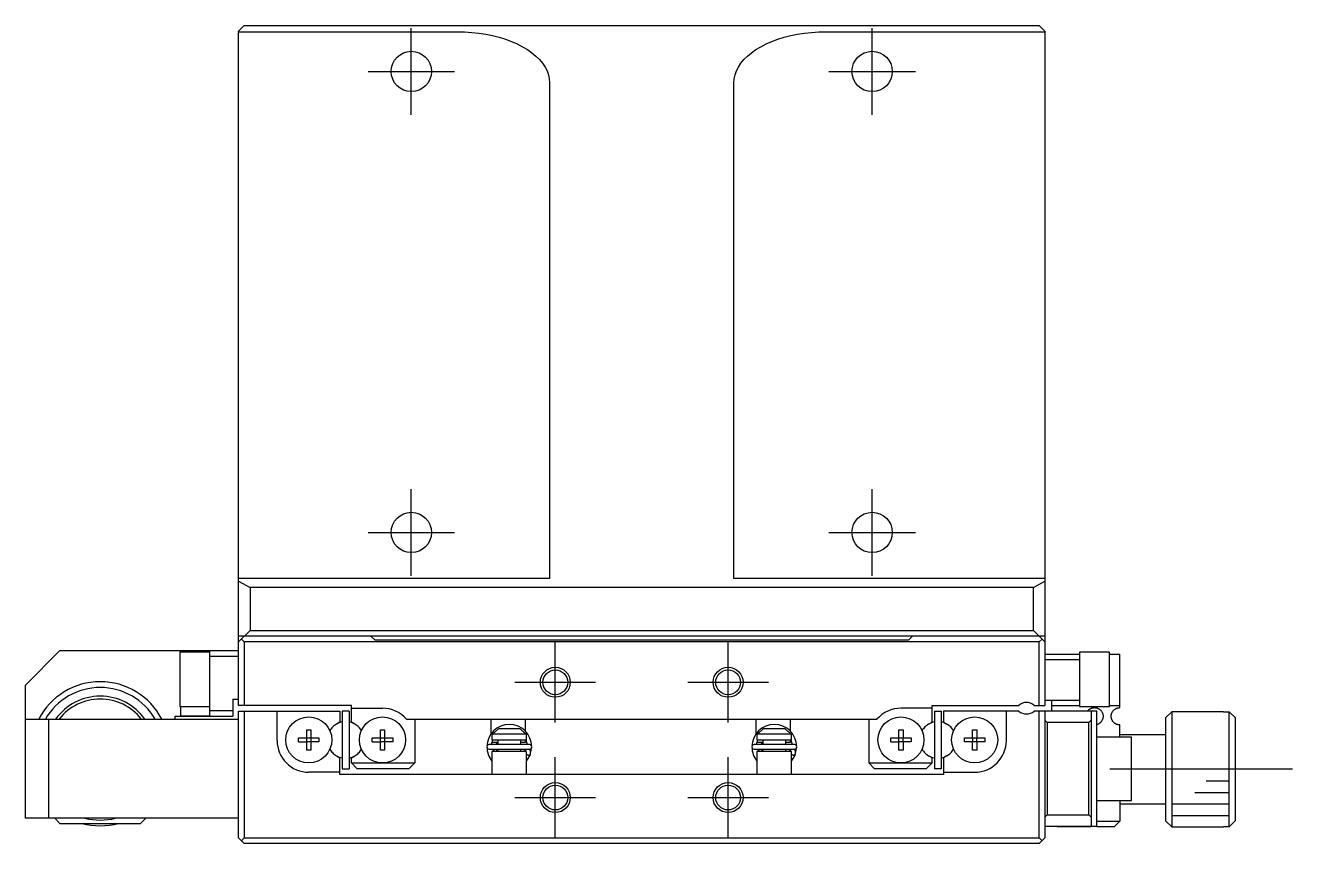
# Model space of a CAD drawing. Extents: x 0 to 388, y -8 to 269.
# Drawn here: x 83 to 193, y 198 to 269 of the extents above; entities that cross this region are included whole.
import ezdxf

# ---------------------------------------------------------------- set-up
doc = ezdxf.new("R2010")
doc.units = 0
doc.header["$LTSCALE"] = 0.5
doc.linetypes.add('CENTER', pattern=[50.8, 31.75, -6.35, 6.35, -6.35])
for name, color, linetype in [('MSM_CENTER', 1, 'CENTER'), ('MSM_CONTINUOUS', 7, 'CONTINUOUS'), ('MSM_NARROW', 5, 'CONTINUOUS')]:
    doc.layers.add(name, color=color, linetype=linetype)

msp = doc.modelspace()

# ---------------------------------------------------------------- linework, layer by layer
at = {"layer": 'MSM_CENTER'}
for p, q in [((116.5, 261.25), (116.5, 268.75)), ((156.5, 261.25), (156.5, 268.75)), ((112.75, 265), (120.25, 265)), ((152.75, 265), (160.25, 265)), ((116.5, 221.25), (116.5, 228.75)), ((156.5, 221.25), (156.5, 228.75)), ((112.75, 225), (120.25, 225)), ((152.75, 225), (160.25, 225)), ((129, 208.5), (129, 215.5)), ((144, 208.5), (144, 215.5)), ((125.5, 212), (132.5, 212)), ((140.5, 212), (147.5, 212)), ((129, 198.5), (129, 205.5)), ((144, 198.5), (144, 205.5)), ((193, 204.45), (177, 204.45)), ((125.5, 202), (132.5, 202)), ((140.5, 202), (147.5, 202))]:
    msp.add_line(p, q, dxfattribs=at)
at = {"layer": 'MSM_CONTINUOUS'}
for p, q in [((102, 269), (101.5, 268.5)), ((101.5, 210), (101.5, 268.5)), ((101.5, 268.445691), (120.5, 268.445691)), ((102, 269), (171, 269)), ((120.5, 268.445691), (121.127673, 268.432021)), ((121.127673, 268.432021), (121.751476, 268.391095)), ((151.248524, 268.391095), (151.872327, 268.432021)), ((151.872327, 268.432021), (152.5, 268.445691)), ((152.5, 268.445691), (171.5, 268.445691)), ((171.5, 268.5), (171, 269)), ((171.5, 268.5), (171.5, 210)), ((121.751476, 268.391095), (122.367563, 268.323166)), ((122.367563, 268.323166), (122.972136, 268.228652)), ((122.972136, 268.228652), (123.561467, 268.108137)), ((123.561467, 268.108137), (124.131924, 267.962362)), ((124.131924, 267.962362), (124.679989, 267.792228)), ((124.679989, 267.792228), (125.202282, 267.598782)), ((125.202282, 267.598782), (125.695584, 267.383218)), ((125.695584, 267.383218), (126.156854, 267.146864)), ((146.843146, 267.146864), (147.304416, 267.383218)), ((147.304416, 267.383218), (147.797718, 267.598782)), ((147.797718, 267.598782), (148.320011, 267.792228)), ((148.320011, 267.792228), (148.868076, 267.962362)), ((148.868076, 267.962362), (149.438533, 268.108137)), ((149.438533, 268.108137), (150.027864, 268.228652)), ((150.027864, 268.228652), (150.632437, 268.323166)), ((150.632437, 268.323166), (151.248524, 268.391095)), ((126.156854, 267.146864), (126.583248, 266.891178)), ((126.583248, 266.891178), (126.972136, 266.617736)), ((126.972136, 266.617736), (127.321121, 266.328224)), ((127.321121, 266.328224), (127.628052, 266.024427)), ((145.371948, 266.024427), (145.678879, 266.328224)), ((145.678879, 266.328224), (146.027864, 266.617736)), ((146.027864, 266.617736), (146.416752, 266.891178)), ((146.416752, 266.891178), (146.843146, 267.146864)), ((127.628052, 266.024427), (127.891036, 265.708218)), ((127.891036, 265.708218), (128.108452, 265.381546)), ((128.108452, 265.381546), (128.278959, 265.046426)), ((144.721041, 265.046426), (144.891548, 265.381546)), ((144.891548, 265.381546), (145.108964, 265.708218)), ((145.108964, 265.708218), (145.371948, 266.024427)), ((128.278959, 265.046426), (128.401507, 264.704923)), ((128.401507, 264.704923), (128.475339, 264.359143)), ((128.475339, 264.359143), (128.5, 264.011219)), ((128.5, 264.011219), (128.5, 221)), ((144.5, 264.011219), (144.524661, 264.359143)), ((144.5, 221), (144.5, 264.011219)), ((144.524661, 264.359143), (144.598493, 264.704923)), ((144.598493, 264.704923), (144.721041, 265.046426)), ((128.5, 221), (101.5, 221)), ((101.5, 220.775113), (102.5, 220.220803)), ((102.5, 220.220803), (102.5, 216.5)), ((170.5, 220.220803), (102.5, 220.220803)), ((171.5, 221), (144.5, 221)), ((170.5, 220.220803), (171.5, 220.775113)), ((170.5, 216.5), (170.5, 220.220803)), ((101.5, 215.5), (102.5, 216.5)), ((171.5, 216), (101.5, 216)), ((101.75, 215.75), (102, 215.5)), ((102.5, 216.5), (170.5, 216.5)), ((113.35, 215.65), (113, 216)), ((159.65, 215.65), (113.35, 215.65)), ((160, 216), (159.65, 215.65)), ((170.5, 216.5), (171.5, 215.5)), ((171, 215.5), (171.25, 215.75)), ((86, 214.75), (83, 211.75)), ((86, 214.75), (101.5, 214.75)), ((96.4, 214.6), (96.4, 209.9)), ((99, 214.6), (96.4, 214.6)), ((96.5, 214.75), (96.5, 214.6)), ((99, 214.680821), (96.5, 214.680821)), ((99, 209.05), (99, 214.75)), ((171, 215.5), (102, 215.5)), ((102, 215.5), (102, 210)), ((171, 210), (171, 215.5)), ((174.5, 214.6), (174.5, 209.9)), ((177.1, 214.6), (174.5, 214.6)), ((177.1, 209.9), (177.1, 214.6)), ((101.5, 214.25), (99, 214.25)), ((171.5, 214.45), (174.5, 214.45)), ((174.5, 213.95), (171.5, 213.95)), ((177.1, 214.45), (178, 214.45)), ((178, 209.8), (178, 214.45)), ((83, 200.2), (83, 211.75)), ((101, 210.55), (101.5, 210.55)), ((101, 210.55), (101, 209.05)), ((171.5, 210.45), (174.5, 210.45)), ((172.1, 209.5), (172.1, 210.45)), ((96, 208.8), (96, 209.05)), ((96, 209.05), (101, 209.05)), ((96.4, 209.9), (99, 209.9)), ((96.5, 209.05), (96.5, 209.9)), ((96.5, 209.090264), (99, 209.090264)), ((99, 209.55), (101, 209.55)), ((111.3, 210), (101.5, 210)), ((101.5, 198.5), (101.5, 209.5)), ((101.5, 209.5), (110.3, 209.5)), ((102, 209.5), (102, 198.5)), ((104.85, 206.95), (104.85, 209.5)), ((110.3, 209.5), (110.3, 208.544412)), ((111.1, 209.5), (110.5, 209.5)), ((110.5, 209.5), (110.5, 204.5)), ((111.1, 209.5), (111.1, 204.5)), ((111.3, 208.544412), (111.3, 210)), ((111.3, 209.75), (114, 209.75)), ((161.7, 209.75), (159, 209.75)), ((161.7, 210), (169.238562, 210)), ((161.7, 208.544412), (161.7, 210)), ((161.9, 209.5), (161.9, 204.5)), ((161.9, 209.5), (162.5, 209.5)), ((162.5, 209.5), (162.5, 204.5)), ((162.7, 209.5), (162.7, 208.544412)), ((169.238562, 209.5), (162.7, 209.5)), ((168.15, 206.95), (168.15, 209.5)), ((170.561438, 210), (171.5, 210)), ((176, 209.5), (170.561438, 209.5)), ((171, 198.5), (171, 209.5)), ((171.5, 209.5), (171.5, 198.5)), ((174.5, 209.95), (172.1, 209.95)), ((174.5, 209.9), (177.1, 209.9)), ((175.200044, 209.500058), (175.236094, 209.544501)), ((175.236094, 209.544501), (175.277203, 209.587777)), ((175.277203, 209.587777), (175.321979, 209.627924)), ((175.321979, 209.627924), (175.359014, 209.656703)), ((175.359014, 209.656703), (175.398595, 209.683623)), ((175.398595, 209.683623), (175.441047, 209.708569)), ((175.441047, 209.708569), (175.486696, 209.731426)), ((175.486696, 209.731426), (175.510604, 209.741931)), ((175.5, 209.5), (175.5, 199.45)), ((175.510604, 209.741931), (175.535602, 209.751881)), ((175.535602, 209.751881), (175.561799, 209.7612)), ((175.561799, 209.7612), (175.589303, 209.76981)), ((175.589303, 209.76981), (175.618221, 209.777638)), ((175.618221, 209.777638), (175.63241, 209.781035)), ((175.63241, 209.781035), (175.647013, 209.784229)), ((175.647013, 209.784229), (175.662015, 209.787196)), ((175.662015, 209.787196), (175.677404, 209.789911)), ((175.677404, 209.789911), (175.693166, 209.792351)), ((175.693166, 209.792351), (175.709288, 209.794494)), ((175.709288, 209.794494), (175.722403, 209.795975)), ((175.722403, 209.795975), (175.735743, 209.797242)), ((175.735743, 209.797242), (175.749264, 209.798282)), ((175.749264, 209.798282), (175.759792, 209.798921)), ((175.759792, 209.798921), (175.770409, 209.799415)), ((175.770409, 209.799415), (175.781085, 209.799761)), ((175.781085, 209.799761), (175.791789, 209.799955)), ((175.791789, 209.799955), (175.802242, 209.799996)), ((175.802242, 209.799996), (175.8127, 209.799891)), ((175.8127, 209.799891), (175.823134, 209.799643)), ((175.823134, 209.799643), (175.833513, 209.799251)), ((175.833513, 209.799251), (175.844149, 209.798699)), ((175.844149, 209.798699), (175.854708, 209.798001)), ((175.854708, 209.798001), (175.865167, 209.797163)), ((175.865167, 209.797163), (175.875499, 209.79619)), ((175.875499, 209.79619), (175.888565, 209.794752)), ((175.888565, 209.794752), (175.901416, 209.793111)), ((175.901416, 209.793111), (175.91403, 209.79128)), ((175.91403, 209.79128), (175.926384, 209.789275)), ((175.926384, 209.789275), (175.942897, 209.786261)), ((175.942897, 209.786261), (175.958956, 209.782962)), ((175.958956, 209.782962), (175.974556, 209.779404)), ((175.974556, 209.779404), (176.002702, 209.772107)), ((176, 199.45), (176, 209.5)), ((176.002702, 209.772107), (176.02952, 209.764064)), ((176.02952, 209.764064), (176.055102, 209.75534)), ((176.055102, 209.75534), (176.079544, 209.746002)), ((176.079544, 209.746002), (176.102937, 209.736114)), ((176.102937, 209.736114), (176.125377, 209.725744)), ((176.125377, 209.725744), (176.175782, 209.699198)), ((176.175782, 209.699198), (176.222476, 209.670031)), ((176.222476, 209.670031), (176.265704, 209.638339)), ((176.265704, 209.638339), (176.305712, 209.604218)), ((176.305712, 209.604218), (176.342745, 209.567765)), ((176.342745, 209.567765), (176.377049, 209.529076)), ((176.377049, 209.529076), (176.412534, 209.482794)), ((176.412534, 209.482794), (176.44452, 209.43354)), ((176.44452, 209.43354), (176.472819, 209.381382)), ((176.472819, 209.381382), (176.491954, 209.339312)), ((176.491954, 209.339312), (176.508687, 209.295497)), ((176.508687, 209.295497), (176.522841, 209.250011)), ((176.522841, 209.250011), (176.534243, 209.20293)), ((176.534243, 209.20293), (176.542236, 209.15758)), ((176.542236, 209.15758), (176.547515, 209.110773)), ((176.549101, 209.013552), (176.544994, 208.96352)), ((176.547515, 209.110773), (176.549872, 209.0627)), ((176.549872, 209.0627), (176.549101, 209.013552)), ((178, 209.95), (177.1, 209.95)), ((177.250053, 209.041088), (177.25083, 209.085267)), ((177.251942, 208.996086), (177.250053, 209.041088)), ((177.25083, 209.085267), (177.254121, 209.128512)), ((177.254121, 209.128512), (177.259779, 209.170717)), ((177.259779, 209.170717), (177.267655, 209.211775)), ((177.267655, 209.211775), (177.281823, 209.266159)), ((177.281823, 209.266159), (177.299643, 209.318333)), ((177.299643, 209.318333), (177.320837, 209.368178)), ((177.320837, 209.368178), (177.343933, 209.413438)), ((177.343933, 209.413438), (177.369769, 209.456605)), ((177.369769, 209.456605), (177.398227, 209.497639)), ((177.398227, 209.497639), (177.429191, 209.536494)), ((177.429191, 209.536494), (177.463617, 209.574243)), ((177.463617, 209.574243), (177.500753, 209.609749)), ((177.500753, 209.609749), (177.540714, 209.642954)), ((177.540714, 209.642954), (177.58362, 209.673801)), ((177.58362, 209.673801), (177.620262, 209.696778)), ((177.620262, 209.696778), (177.659322, 209.718178)), ((177.659322, 209.718178), (177.70113, 209.737878)), ((177.70113, 209.737878), (177.723377, 209.747137)), ((177.723377, 209.747137), (177.746601, 209.755934)), ((177.746601, 209.755934), (177.770881, 209.764195)), ((177.770881, 209.764195), (177.796292, 209.771845)), ((177.796292, 209.771845), (177.822914, 209.778809)), ((177.822914, 209.778809), (177.850822, 209.785014)), ((177.850822, 209.785014), (177.864617, 209.787678)), ((177.864617, 209.787678), (177.878788, 209.790135)), ((177.878788, 209.790135), (177.893304, 209.792365)), ((177.893304, 209.792365), (177.908135, 209.794347)), ((177.908135, 209.794347), (177.923249, 209.79606)), ((177.923249, 209.79606), (177.938617, 209.797484)), ((177.938617, 209.797484), (177.950687, 209.798375)), ((177.950687, 209.798375), (177.962906, 209.799078)), ((177.962906, 209.799078), (177.975229, 209.799587)), ((177.975229, 209.799587), (177.987609, 209.799896)), ((177.987609, 209.799896), (178, 209.8)), ((182.5, 209.45), (182, 208.95)), ((182.5, 209.45), (182.5, 199.45)), ((187, 209.45), (182.5, 209.45)), ((187, 209.45), (187, 209.433974)), ((187, 209.433974), (187.5, 209.433974)), ((187.5, 199.466026), (187.5, 209.433974)), ((187.5, 209.433974), (188, 208.932187)), ((83, 208.8), (101.5, 208.8)), ((85, 208.8), (85, 200.2)), ((110.3, 208.544412), (110.00625, 208.374815)), ((111.59375, 208.374815), (111.3, 208.544412)), ((116.079062, 208.8), (156.920938, 208.8)), ((116.8, 208.8), (116.8, 205)), ((123.4, 208.8), (123.4, 207.482073)), ((123.554317, 207.5), (124.083485, 208)), ((124.083485, 208), (125.916515, 208)), ((125.916515, 208), (126.445683, 207.5)), ((126.4, 207.751317), (126.4, 208.8)), ((146.4, 208.8), (146.4, 207.482073)), ((146.554317, 207.5), (147.083485, 208)), ((147.083485, 208), (148.916515, 208)), ((148.916515, 208), (149.445683, 207.5)), ((149.4, 207.751317), (149.4, 208.8)), ((156.2, 208.8), (156.2, 205)), ((161.40625, 208.374815), (161.7, 208.544412)), ((162.7, 208.544412), (162.99375, 208.374815)), ((171.5, 208.7), (171.7, 208.5)), ((171.7, 208.5), (171.7, 200.5)), ((175.3, 208.5), (171.7, 208.5)), ((175.3, 208.5), (175.5, 208.7)), ((175.3, 200.5), (175.3, 208.5)), ((176.024953, 208.334532), (176, 208.327158)), ((176.049576, 208.342744), (176.024953, 208.334532)), ((176.073817, 208.35177), (176.049576, 208.342744)), ((176.104777, 208.364724), (176.073817, 208.35177)), ((176.135011, 208.37899), (176.104777, 208.364724)), ((176.164419, 208.394491), (176.135011, 208.37899)), ((176.192902, 208.411151), (176.164419, 208.394491)), ((176.219487, 208.428289), (176.192902, 208.411151)), ((176.245173, 208.446418), (176.219487, 208.428289)), ((176.269895, 208.465455), (176.245173, 208.446418)), ((176.29359, 208.485315), (176.269895, 208.465455)), ((176.316825, 208.506505), (176.29359, 208.485315)), ((176.33897, 208.528461), (176.316825, 208.506505)), ((176.359985, 208.55109), (176.33897, 208.528461)), ((176.379834, 208.574298), (176.359985, 208.55109)), ((176.398035, 208.597395), (176.379834, 208.574298)), ((176.41515, 208.620949), (176.398035, 208.597395)), ((176.43117, 208.644882), (176.41515, 208.620949)), ((176.446085, 208.669114), (176.43117, 208.644882)), ((176.463059, 208.699503), (176.446085, 208.669114)), ((176.478405, 208.730222), (176.463059, 208.699503)), ((176.492142, 208.761148), (176.478405, 208.730222)), ((176.504286, 208.792161), (176.492142, 208.761148)), ((176.51777, 208.832506), (176.504286, 208.792161)), ((176.528759, 208.87278), (176.51777, 208.832506)), ((176.537343, 208.912793), (176.528759, 208.87278)), ((176.544994, 208.96352), (176.537343, 208.912793)), ((177.256659, 208.950293), (177.251942, 208.996086)), ((177.264366, 208.903911), (177.256659, 208.950293)), ((177.271975, 208.869789), (177.264366, 208.903911)), ((177.281342, 208.835469), (177.271975, 208.869789)), ((177.292517, 208.801074), (177.281342, 208.835469)), ((177.305552, 208.766729), (177.292517, 208.801074)), ((177.319536, 208.734644), (177.305552, 208.766729)), ((177.335301, 208.702688), (177.319536, 208.734644)), ((177.352847, 208.671013), (177.335301, 208.702688)), ((177.372173, 208.639774), (177.352847, 208.671013)), ((177.393279, 208.609124), (177.372173, 208.639774)), ((177.416165, 208.579217), (177.393279, 208.609124)), ((177.438853, 208.552418), (177.416165, 208.579217)), ((177.463139, 208.526346), (177.438853, 208.552418)), ((177.48895, 208.501143), (177.463139, 208.526346)), ((177.516213, 208.476951), (177.48895, 208.501143)), ((177.544855, 208.453915), (177.516213, 208.476951)), ((177.574803, 208.432175), (177.544855, 208.453915)), ((177.597963, 208.416863), (177.574803, 208.432175)), ((177.621837, 208.402323), (177.597963, 208.416863)), ((177.646369, 208.388606), (177.621837, 208.402323)), ((177.671507, 208.375765), (177.646369, 208.388606)), ((177.696531, 208.364141), (177.671507, 208.375765)), ((177.722095, 208.353392), (177.696531, 208.364141)), ((177.748135, 208.343558), (177.722095, 208.353392)), ((177.774591, 208.334674), (177.748135, 208.343558)), ((177.802253, 208.326542), (177.774591, 208.334674)), ((177.83031, 208.319454), (177.802253, 208.326542)), ((177.858683, 208.313437), (177.83031, 208.319454)), ((177.887295, 208.308517), (177.858683, 208.313437)), ((177.915283, 208.304803), (177.887295, 208.308517)), ((177.943447, 208.30214), (177.915283, 208.304803)), ((177.971711, 208.300536), (177.943447, 208.30214)), ((178, 208.3), (177.971711, 208.300536)), ((178, 207.25), (178, 208.3)), ((182, 199.95), (182, 208.95)), ((188, 208.932187), (188, 199.967813)), ((106.713639, 207.18), (107.42, 207.18)), ((106.713639, 206.82), (106.713639, 207.18)), ((106.713639, 206.82), (107.42, 206.82)), ((107.42, 207.886361), (107.78, 207.886361)), ((107.42, 207.18), (107.42, 207.886361)), ((107.430372, 207.169628), (107.42, 207.18)), ((107.430372, 206.830372), (107.42, 206.82)), ((107.42, 206.113639), (107.42, 206.82)), ((107.430372, 207.169628), (107.769628, 207.169628)), ((107.430372, 206.830372), (107.430372, 207.169628)), ((107.769628, 206.830372), (107.430372, 206.830372)), ((107.769628, 207.169628), (107.78, 207.18)), ((107.769628, 207.169628), (107.769628, 206.830372)), ((107.769628, 206.830372), (107.78, 206.82)), ((107.78, 207.886361), (107.78, 207.18)), ((107.78, 207.18), (108.486361, 207.18)), ((107.78, 206.82), (107.78, 206.113639)), ((108.486361, 206.82), (107.78, 206.82)), ((108.486361, 207.18), (108.486361, 206.82)), ((113.113639, 207.18), (113.82, 207.18)), ((113.113639, 206.82), (113.113639, 207.18)), ((113.113639, 206.82), (113.82, 206.82)), ((113.82, 207.886361), (114.18, 207.886361)), ((113.82, 207.18), (113.82, 207.886361)), ((113.830372, 207.169628), (113.82, 207.18)), ((113.830372, 206.830372), (113.82, 206.82)), ((113.82, 206.113639), (113.82, 206.82)), ((113.830372, 207.169628), (114.169628, 207.169628)), ((113.830372, 206.830372), (113.830372, 207.169628)), ((114.169628, 206.830372), (113.830372, 206.830372)), ((114.169628, 207.169628), (114.18, 207.18)), ((114.169628, 207.169628), (114.169628, 206.830372)), ((114.169628, 206.830372), (114.18, 206.82)), ((114.18, 207.886361), (114.18, 207.18)), ((114.18, 207.18), (114.886361, 207.18)), ((114.18, 206.82), (114.18, 206.113639)), ((114.886361, 206.82), (114.18, 206.82)), ((114.886361, 207.18), (114.886361, 206.82)), ((123.466596, 206.588548), (123.577142, 207.000149)), ((126.5, 207.5), (123.5, 207.5)), ((123.5, 207.5), (123.5, 207)), ((123.5, 207), (126.5, 207)), ((123.508123, 206.8), (124, 206.8)), ((123.9, 206.8), (123.9, 206.588494)), ((124, 207), (124, 206.588494)), ((126, 206.588494), (126, 207)), ((126, 206.8), (126.4, 206.8)), ((126.4, 206.8), (126.4, 207)), ((126.442321, 207.00019), (126.553536, 206.588515)), ((126.5, 207), (126.5, 207.5)), ((146.466596, 206.588548), (146.577142, 207.000149)), ((149.5, 207.5), (146.5, 207.5)), ((146.5, 207.5), (146.5, 207)), ((146.5, 207), (149.5, 207)), ((146.508123, 206.8), (147, 206.8)), ((146.9, 206.8), (146.9, 206.588494)), ((147, 207), (147, 206.588494)), ((149, 206.588494), (149, 207)), ((149, 206.8), (149.4, 206.8)), ((149.4, 206.8), (149.4, 207)), ((149.442321, 207.00019), (149.553536, 206.588515)), ((149.5, 207), (149.5, 207.5)), ((158.113639, 207.18), (158.82, 207.18)), ((158.113639, 206.82), (158.113639, 207.18)), ((158.113639, 206.82), (158.82, 206.82)), ((158.82, 207.886361), (159.18, 207.886361)), ((158.82, 207.18), (158.82, 207.886361)), ((158.830372, 207.169628), (158.82, 207.18)), ((158.830372, 206.830372), (158.82, 206.82)), ((158.82, 206.113639), (158.82, 206.82)), ((158.830372, 207.169628), (159.169628, 207.169628)), ((158.830372, 206.830372), (158.830372, 207.169628)), ((159.169628, 206.830372), (158.830372, 206.830372)), ((159.169628, 207.169628), (159.18, 207.18)), ((159.169628, 207.169628), (159.169628, 206.830372)), ((159.169628, 206.830372), (159.18, 206.82)), ((159.18, 207.886361), (159.18, 207.18)), ((159.18, 207.18), (159.886361, 207.18)), ((159.18, 206.82), (159.18, 206.113639)), ((159.886361, 206.82), (159.18, 206.82)), ((159.886361, 207.18), (159.886361, 206.82)), ((164.513639, 207.18), (165.22, 207.18)), ((164.513639, 206.82), (164.513639, 207.18)), ((165.22, 206.82), (164.513639, 206.82)), ((165.22, 207.886361), (165.58, 207.886361)), ((165.22, 207.18), (165.22, 207.886361)), ((165.230372, 207.169628), (165.22, 207.18)), ((165.230372, 206.830372), (165.22, 206.82)), ((165.22, 206.113639), (165.22, 206.82)), ((165.230372, 207.169628), (165.569628, 207.169628)), ((165.230372, 206.830372), (165.230372, 207.169628)), ((165.569628, 206.830372), (165.230372, 206.830372)), ((165.569628, 207.169628), (165.58, 207.18)), ((165.569628, 207.169628), (165.569628, 206.830372)), ((165.569628, 206.830372), (165.58, 206.82)), ((165.58, 207.886361), (165.58, 207.18)), ((165.58, 207.18), (166.286361, 207.18)), ((165.58, 206.82), (165.58, 206.113639)), ((166.286361, 206.82), (165.58, 206.82)), ((166.286361, 207.18), (166.286361, 206.82)), ((179, 207.25), (176, 207.25)), ((182, 207.45), (178, 207.45)), ((179, 201.75), (179, 207.25)), ((107.78, 206.113639), (107.42, 206.113639)), ((114.18, 206.113639), (113.82, 206.113639)), ((126.759909, 206.588494), (123.259909, 206.588494)), ((123.259909, 206.198494), (126.759909, 206.198494)), ((126.5, 206), (123.5, 206)), ((123.5, 206), (123.5, 204)), ((123.574638, 206.000019), (123.575663, 206.00277)), ((123.575663, 206.00277), (123.581354, 206.016743)), ((123.581354, 206.016743), (123.587745, 206.030409)), ((123.587745, 206.030409), (123.594817, 206.043733)), ((123.594817, 206.043733), (123.602551, 206.056682)), ((123.602551, 206.056682), (123.610924, 206.069223)), ((123.610924, 206.069223), (123.619914, 206.081327)), ((123.619914, 206.081327), (123.629497, 206.092964)), ((123.629497, 206.092964), (123.639647, 206.104106)), ((123.639647, 206.104106), (123.650336, 206.114726)), ((123.650336, 206.114726), (123.661538, 206.124801)), ((123.661538, 206.124801), (123.673223, 206.134307)), ((123.673223, 206.134307), (123.68536, 206.143222)), ((123.68536, 206.143222), (123.69792, 206.151527)), ((123.69792, 206.151527), (123.710871, 206.159202)), ((123.710871, 206.159202), (123.724181, 206.166231)), ((123.724181, 206.166231), (123.737816, 206.172599)), ((123.737816, 206.172599), (123.751744, 206.178292)), ((123.751744, 206.178292), (123.76593, 206.183297)), ((123.76593, 206.183297), (123.780341, 206.187604)), ((123.780341, 206.187604), (123.794943, 206.191205)), ((123.794943, 206.191205), (123.809699, 206.194091)), ((123.809699, 206.194091), (123.824577, 206.196256)), ((123.824577, 206.196256), (123.839539, 206.197697)), ((123.839539, 206.197697), (123.854552, 206.19841)), ((123.854552, 206.19841), (123.861589, 206.198494)), ((123.9, 206.198494), (123.9, 206)), ((124, 206.198494), (124, 206)), ((126, 206), (126, 206.198494)), ((126.158228, 206.198494), (126.172462, 206.19816)), ((126.172462, 206.19816), (126.187451, 206.197098)), ((126.187451, 206.197098), (126.202369, 206.195311)), ((126.202369, 206.195311), (126.217181, 206.192802)), ((126.217181, 206.192802), (126.231853, 206.189578)), ((126.231853, 206.189578), (126.246349, 206.185646)), ((126.246349, 206.185646), (126.260635, 206.181013)), ((126.260635, 206.181013), (126.274678, 206.175691)), ((126.274678, 206.175691), (126.288444, 206.169691)), ((126.288444, 206.169691), (126.301901, 206.163027)), ((126.301901, 206.163027), (126.315015, 206.155712)), ((126.315015, 206.155712), (126.327755, 206.147764)), ((126.327755, 206.147764), (126.34009, 206.139199)), ((126.34009, 206.139199), (126.351989, 206.130037)), ((126.351989, 206.130037), (126.363423, 206.120299)), ((126.363423, 206.120299), (126.374363, 206.110006)), ((126.374363, 206.110006), (126.384781, 206.099183)), ((126.384781, 206.099183), (126.394649, 206.087853)), ((126.394649, 206.087853), (126.403944, 206.076043)), ((126.403944, 206.076043), (126.412638, 206.063781)), ((126.412638, 206.063781), (126.42071, 206.051097)), ((126.42071, 206.051097), (126.428138, 206.03802)), ((126.428138, 206.03802), (126.4349, 206.024582)), ((126.4349, 206.024582), (126.440978, 206.010817)), ((126.440978, 206.010817), (126.445178, 206.000023)), ((126.793246, 205.619421), (126.49999, 205.7237)), ((126.5, 204), (126.5, 206)), ((126.511398, 205.728089), (126.5, 205.734268)), ((126.523513, 205.721755), (126.511398, 205.728089)), ((126.536263, 205.715308), (126.523513, 205.721755)), ((126.549565, 205.70879), (126.536263, 205.715308)), ((126.563328, 205.702246), (126.549565, 205.70879)), ((126.577461, 205.695719), (126.563328, 205.702246)), ((126.787204, 206.191862), (126.783279, 206.20001)), ((126.784342, 205.59923), (126.953626, 206.366346)), ((126.801115, 206.160489), (126.787204, 206.191862)), ((126.813441, 206.128473), (126.801115, 206.160489)), ((126.82415, 206.095893), (126.813441, 206.128473)), ((126.821239, 205.690714), (126.830784, 205.723654)), ((126.833217, 206.062829), (126.82415, 206.095893)), ((126.830784, 205.723654), (126.83867, 205.75702)), ((126.840621, 206.02936), (126.833217, 206.062829)), ((126.83867, 205.75702), (126.844877, 205.79073)), ((126.846344, 205.99557), (126.840621, 206.02936)), ((126.844877, 205.79073), (126.849392, 205.824702)), ((126.850371, 205.961541), (126.846344, 205.99557)), ((126.849392, 205.824702), (126.852203, 205.858853)), ((126.852693, 205.927357), (126.850371, 205.961541)), ((126.852203, 205.858853), (126.853304, 205.893099)), ((126.853304, 205.893099), (126.852693, 205.927357)), ((149.759909, 206.588494), (146.259909, 206.588494)), ((146.259909, 206.198494), (149.759909, 206.198494)), ((149.5, 206), (146.5, 206)), ((146.5, 206), (146.5, 204)), ((146.574638, 206.000019), (146.575663, 206.00277)), ((146.575663, 206.00277), (146.581354, 206.016743)), ((146.581354, 206.016743), (146.587745, 206.030409)), ((146.587745, 206.030409), (146.594817, 206.043733)), ((146.594817, 206.043733), (146.602551, 206.056682)), ((146.602551, 206.056682), (146.610924, 206.069223)), ((146.610924, 206.069223), (146.619914, 206.081327)), ((146.619914, 206.081327), (146.629497, 206.092964)), ((146.629497, 206.092964), (146.639647, 206.104106)), ((146.639647, 206.104106), (146.650336, 206.114726)), ((146.650336, 206.114726), (146.661538, 206.124801)), ((146.661538, 206.124801), (146.673223, 206.134307)), ((146.673223, 206.134307), (146.68536, 206.143222)), ((146.68536, 206.143222), (146.69792, 206.151527)), ((146.69792, 206.151527), (146.710871, 206.159202)), ((146.710871, 206.159202), (146.724181, 206.166231)), ((146.724181, 206.166231), (146.737816, 206.172599)), ((146.737816, 206.172599), (146.751744, 206.178292)), ((146.751744, 206.178292), (146.76593, 206.183297)), ((146.76593, 206.183297), (146.780341, 206.187604)), ((146.780341, 206.187604), (146.794943, 206.191205)), ((146.794943, 206.191205), (146.809699, 206.194091)), ((146.809699, 206.194091), (146.824577, 206.196256)), ((146.824577, 206.196256), (146.839539, 206.197697)), ((146.839539, 206.197697), (146.854552, 206.19841)), ((146.854552, 206.19841), (146.861589, 206.198494)), ((146.9, 206.198494), (146.9, 206)), ((147, 206.198494), (147, 206)), ((149, 206), (149, 206.198494)), ((149.158228, 206.198494), (149.172462, 206.19816)), ((149.172462, 206.19816), (149.187451, 206.197098)), ((149.187451, 206.197098), (149.202369, 206.195311)), ((149.202369, 206.195311), (149.217181, 206.192802)), ((149.217181, 206.192802), (149.231853, 206.189578)), ((149.231853, 206.189578), (149.246349, 206.185646)), ((149.246349, 206.185646), (149.260635, 206.181013)), ((149.260635, 206.181013), (149.274678, 206.175691)), ((149.274678, 206.175691), (149.288444, 206.169691)), ((149.288444, 206.169691), (149.301901, 206.163027)), ((149.301901, 206.163027), (149.315015, 206.155712)), ((149.315015, 206.155712), (149.327755, 206.147764)), ((149.327755, 206.147764), (149.34009, 206.139199)), ((149.34009, 206.139199), (149.351989, 206.130037)), ((149.351989, 206.130037), (149.363423, 206.120299)), ((149.363423, 206.120299), (149.374363, 206.110006)), ((149.374363, 206.110006), (149.384781, 206.099183)), ((149.384781, 206.099183), (149.394649, 206.087853)), ((149.394649, 206.087853), (149.403944, 206.076043)), ((149.403944, 206.076043), (149.412638, 206.063781)), ((149.412638, 206.063781), (149.42071, 206.051097)), ((149.42071, 206.051097), (149.428138, 206.03802)), ((149.428138, 206.03802), (149.4349, 206.024582)), ((149.4349, 206.024582), (149.440978, 206.010817)), ((149.440978, 206.010817), (149.445178, 206.000023)), ((149.793246, 205.619421), (149.49999, 205.7237)), ((149.5, 204), (149.5, 206)), ((149.511398, 205.728089), (149.5, 205.734268)), ((149.523513, 205.721755), (149.511398, 205.728089)), ((149.536263, 205.715308), (149.523513, 205.721755)), ((149.549565, 205.70879), (149.536263, 205.715308)), ((149.563328, 205.702246), (149.549565, 205.70879)), ((149.577461, 205.695719), (149.563328, 205.702246)), ((149.787204, 206.191862), (149.783279, 206.20001)), ((149.801115, 206.160489), (149.787204, 206.191862)), ((149.793009, 205.6189), (149.953626, 206.366346)), ((149.813441, 206.128473), (149.801115, 206.160489)), ((149.82415, 206.095893), (149.813441, 206.128473)), ((149.821239, 205.690714), (149.830784, 205.723654)), ((149.833217, 206.062829), (149.82415, 206.095893)), ((149.830784, 205.723654), (149.83867, 205.75702)), ((149.840621, 206.02936), (149.833217, 206.062829)), ((149.83867, 205.75702), (149.844877, 205.79073)), ((149.846344, 205.99557), (149.840621, 206.02936)), ((149.844877, 205.79073), (149.849392, 205.824702)), ((149.850371, 205.961541), (149.846344, 205.99557)), ((149.849392, 205.824702), (149.852203, 205.858853)), ((149.852693, 205.927357), (149.850371, 205.961541)), ((149.852203, 205.858853), (149.853304, 205.893099)), ((149.853304, 205.893099), (149.852693, 205.927357)), ((159.18, 206.113639), (158.82, 206.113639)), ((165.58, 206.113639), (165.22, 206.113639)), ((110.00625, 205.625185), (110.3, 205.455588)), ((110.3, 204), (110.3, 205.455588)), ((111.3, 205.455588), (111.59375, 205.625185)), ((111.3, 205), (111.3, 205.455588)), ((111.3, 205), (116.8, 205)), ((111.8, 204.5), (111.3, 205)), ((116.8, 205), (116.3, 204.5)), ((123.199978, 205.686351), (123.200405, 205.685039)), ((123.200405, 205.685039), (123.20079, 205.683862)), ((123.20079, 205.683862), (123.201207, 205.682599)), ((123.201207, 205.682599), (123.201903, 205.680506)), ((123.201903, 205.680506), (123.202791, 205.677866)), ((123.202791, 205.677866), (123.203148, 205.676817)), ((123.203148, 205.676817), (123.203804, 205.6749)), ((123.203804, 205.6749), (123.204216, 205.673707)), ((123.204216, 205.673707), (123.205723, 205.669398)), ((123.205723, 205.669398), (123.20623, 205.667969)), ((123.20623, 205.667969), (123.207238, 205.665157)), ((123.207238, 205.665157), (123.221835, 205.628106)), ((123.222069, 205.631769), (123.221567, 205.629372)), ((123.221567, 205.629372), (123.222295, 205.629678)), ((123.221835, 205.628106), (123.221567, 205.629372)), ((126.500223, 205.145563), (126.797171, 205.628526)), ((126.59187, 205.689253), (126.577461, 205.695719)), ((126.606458, 205.682891), (126.59187, 205.689253)), ((126.621128, 205.676675), (126.606458, 205.682891)), ((126.635781, 205.670647), (126.621128, 205.676675)), ((126.650321, 205.664848), (126.635781, 205.670647)), ((126.664649, 205.659315), (126.650321, 205.664848)), ((126.67867, 205.654087), (126.664649, 205.659315)), ((126.692291, 205.649197), (126.67867, 205.654087)), ((126.70542, 205.644679), (126.692291, 205.649197)), ((126.71797, 205.640562), (126.70542, 205.644679)), ((126.729857, 205.636875), (126.71797, 205.640562)), ((126.741001, 205.633641), (126.729857, 205.636875)), ((126.751328, 205.630883), (126.741001, 205.633641)), ((126.760769, 205.628619), (126.751328, 205.630883)), ((126.769261, 205.626864), (126.760769, 205.628619)), ((126.776747, 205.62563), (126.769261, 205.626864)), ((126.783177, 205.624924), (126.776747, 205.62563)), ((126.788509, 205.624753), (126.783177, 205.624924)), ((126.792706, 205.625116), (126.788509, 205.624753)), ((126.795741, 205.626011), (126.792706, 205.625116)), ((126.797593, 205.627433), (126.795741, 205.626011)), ((126.79825, 205.629372), (126.797593, 205.627433)), ((126.797982, 205.628106), (126.810057, 205.658283)), ((126.810057, 205.658283), (126.821239, 205.690714)), ((146.199978, 205.686351), (146.200405, 205.685039)), ((146.200405, 205.685039), (146.20079, 205.683862)), ((146.20079, 205.683862), (146.201207, 205.682599)), ((146.201207, 205.682599), (146.201903, 205.680506)), ((146.201903, 205.680506), (146.202791, 205.677866)), ((146.202791, 205.677866), (146.203148, 205.676817)), ((146.203148, 205.676817), (146.203804, 205.6749)), ((146.203804, 205.6749), (146.204216, 205.673707)), ((146.204216, 205.673707), (146.205723, 205.669398)), ((146.205723, 205.669398), (146.20623, 205.667969)), ((146.20623, 205.667969), (146.207238, 205.665157)), ((146.207238, 205.665157), (146.221835, 205.628106)), ((146.222069, 205.631769), (146.221567, 205.629372)), ((146.221567, 205.629372), (146.222295, 205.629678)), ((146.221835, 205.628106), (146.221567, 205.629372)), ((149.500223, 205.145563), (149.797171, 205.628526)), ((149.59187, 205.689253), (149.577461, 205.695719)), ((149.606458, 205.682891), (149.59187, 205.689253)), ((149.621128, 205.676675), (149.606458, 205.682891)), ((149.635781, 205.670647), (149.621128, 205.676675)), ((149.650321, 205.664848), (149.635781, 205.670647)), ((149.664649, 205.659315), (149.650321, 205.664848)), ((149.67867, 205.654087), (149.664649, 205.659315)), ((149.692291, 205.649197), (149.67867, 205.654087)), ((149.70542, 205.644679), (149.692291, 205.649197)), ((149.71797, 205.640562), (149.70542, 205.644679)), ((149.729857, 205.636875), (149.71797, 205.640562)), ((149.741001, 205.633641), (149.729857, 205.636875)), ((149.751328, 205.630883), (149.741001, 205.633641)), ((149.760769, 205.628619), (149.751328, 205.630883)), ((149.769261, 205.626864), (149.760769, 205.628619)), ((149.776747, 205.62563), (149.769261, 205.626864)), ((149.783177, 205.624924), (149.776747, 205.62563)), ((149.788509, 205.624753), (149.783177, 205.624924)), ((149.784342, 205.59923), (149.793009, 205.6189)), ((149.792706, 205.625116), (149.788509, 205.624753)), ((149.795741, 205.626011), (149.792706, 205.625116)), ((149.797593, 205.627433), (149.795741, 205.626011)), ((149.79825, 205.629372), (149.797593, 205.627433)), ((149.797982, 205.628106), (149.810057, 205.658283)), ((149.810057, 205.658283), (149.821239, 205.690714)), ((156.2, 205), (161.7, 205)), ((156.7, 204.5), (156.2, 205)), ((161.7, 205), (161.2, 204.5)), ((161.7, 205.455588), (161.40625, 205.625185)), ((161.7, 205), (161.7, 205.455588)), ((162.99375, 205.625185), (162.7, 205.455588)), ((162.7, 205.455588), (162.7, 204)), ((110.3, 204.2), (107.6, 204.2)), ((162.7, 204), (110.3, 204)), ((110.5, 204.5), (111.1, 204.5)), ((116.3, 204.5), (111.8, 204.5)), ((161.2, 204.5), (156.7, 204.5)), ((162.5, 204.5), (161.9, 204.5)), ((162.7, 204.2), (165.4, 204.2)), ((176, 201.75), (179, 201.75)), ((178, 201.75), (178, 199.95)), ((178, 201.45), (182, 201.45)), ((171.7, 200.5), (171.5, 200.3)), ((171.7, 200.5), (175.3, 200.5)), ((175.5, 200.3), (175.3, 200.5)), ((101.5, 200.2), (83, 200.2)), ((85.55, 200.2), (86, 199.75)), ((86, 199.75), (93, 199.75)), ((93, 199.75), (93.45, 200.2)), ((176, 199.5), (171.5, 199.5)), ((172.55, 199.5), (172.6, 199.45)), ((175.5, 199.45), (172.6, 199.45)), ((176, 199.95), (178, 199.95)), ((177.5, 199.45), (176, 199.45)), ((177.5, 199.45), (178, 199.95)), ((182, 199.95), (182.5, 199.45)), ((182.5, 199.45), (187, 199.45)), ((187.5, 199.466026), (187, 199.466026)), ((187, 199.466026), (187, 199.45)), ((188, 199.967813), (187.5, 199.466026)), ((102, 198), (101.5, 198.5)), ((102, 198.5), (101.75, 198.25)), ((102, 198.5), (171, 198.5)), ((171.25, 198.25), (171, 198.5)), ((171, 198), (171.5, 198.5)), ((171, 198), (102, 198))]:
    msp.add_line(p, q, dxfattribs=at)
for centre, radius in [((116.5, 265), 1.75), ((156.5, 265), 1.75), ((116.5, 225), 1.75), ((156.5, 225), 1.75), ((129, 212), 1.075), ((144, 212), 1.075), ((107.6, 207), 2), ((114, 207), 2), ((159, 207), 2), ((165.4, 207), 2), ((129, 202), 1.075), ((144, 202), 1.075)]:
    msp.add_circle(centre, radius, dxfattribs=at)
for centre, radius, start, end in [((89.5, 206.05), 6, 27.279613, 152.720387), ((89.5, 206.05), 5.5, 30, 150), ((89.5, 206.05), 4.75, 35.37654, 144.62346), ((89.5, 206.05), 4.5, 37.669887, 142.330113), ((169.9, 209.25), 1, 48.590378, 131.409622), ((114, 207), 2.75, 40.885193, 90), ((159, 207), 2.75, 90, 139.114807), ((169.9, 210.25), 1, 228.590378, 311.409622), ((110.91481, 206.885), 1.75, 134.909513, 148.113496), ((110.800001, 207), 1.5875, 134.905133, 149.566818), ((110.8, 207), 1.5875, 120, 134.905108), ((110.800001, 207), 1.5875, 100.89309, 120.000031), ((110.800001, 207), 1.5875, 60.000031, 79.106984), ((110.8, 207), 1.5875, 45, 60), ((110.68519, 206.885), 1.75, 31.886504, 45.004406), ((110.800001, 207), 1.5875, 30.433263, 45.000026), ((125.009953, 206.393541), 1.943923, 0.656704, 179.267799), ((148.009953, 206.393541), 1.943923, 0.656704, 179.267799), ((162.31481, 206.885), 1.75, 134.995594, 148.113496), ((162.199999, 207), 1.5875, 134.999974, 149.566737), ((162.2, 207), 1.5875, 120, 135), ((162.199999, 207), 1.5875, 100.893016, 120), ((162.199999, 207), 1.5875, 59.999969, 79.10691), ((162.2, 207), 1.5875, 45, 60), ((162.08519, 206.885), 1.75, 31.886504, 45.004406), ((162.199999, 207), 1.5875, 30.433182, 44.999974), ((107.6, 206.95), 2.75, 180, 270), ((165.4, 206.95), 2.75, 270, 0), ((110.91481, 207.115), 1.75, 211.886504, 225.004406), ((110.800001, 207), 1.5875, 210.433182, 224.999974), ((110.8, 207), 1.5875, 225, 240), ((110.8, 207), 1.5875, 300, 315), ((110.68519, 207.115), 1.75, 314.995594, 328.113496), ((110.800001, 207), 1.5875, 314.999974, 329.566737), ((123.259909, 206.393494), 0.195, 90, 270), ((125.015235, 206.395253), 1.949289, 180.760743, 218.971778), ((126.759909, 206.393494), 0.195, 270, 90), ((146.259909, 206.393494), 0.195, 90, 270), ((148.015235, 206.395253), 1.949289, 180.760743, 218.971778), ((149.759909, 206.393494), 0.195, 270, 90), ((162.31481, 207.115), 1.75, 211.886504, 225.004406), ((162.199999, 207), 1.5875, 210.433263, 225.000026), ((162.2, 207), 1.5875, 225, 240), ((162.2, 207), 1.5875, 300, 315), ((162.199999, 207), 1.5875, 315.000026, 329.566818), ((162.08519, 207.115), 1.75, 314.995594, 328.113496), ((110.800001, 207), 1.5875, 240, 259.10691), ((110.800001, 207), 1.5875, 280.893016, 300), ((162.199999, 207), 1.5875, 240.000031, 259.106984), ((162.199999, 207), 1.5875, 280.89309, 300.000031), ((89.5, 206.05), 6.499999, 255.750002, 284.249998), ((89.5, 206.05), 6, 257.161432, 282.838568)]:
    msp.add_arc(centre, radius, start, end, dxfattribs=at)
at = {"layer": 'MSM_NARROW'}
for p, q in [((184.5, 202.45), (187.5, 202.45)), ((185.5, 203.45), (187.5, 203.45)), ((182.5, 201.45), (187.5, 201.45)), ((182.5, 200.45), (187.5, 200.45))]:
    msp.add_line(p, q, dxfattribs=at)
for centre in [(129, 212), (144, 212), (129, 202), (144, 202)]:
    msp.add_circle(centre, 1.3, dxfattribs=at)

doc.saveas('drawing.dxf')
